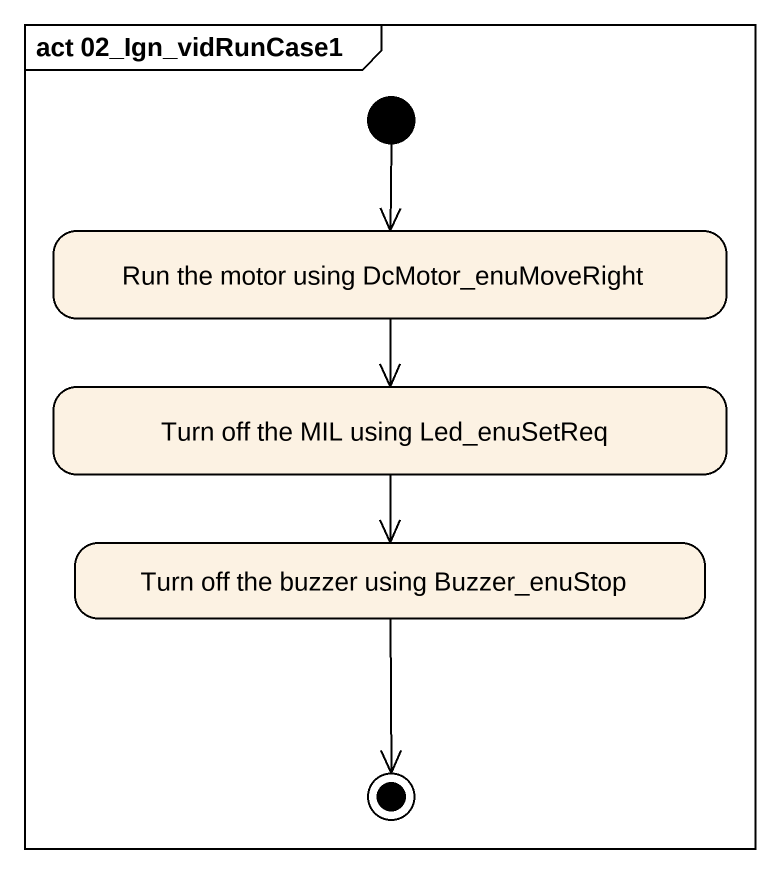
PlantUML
@startuml
mainframe act 02_Ign_vidRunCase1
hide empty description
state "Run the motor using DcMotor_enuMoveRight" as Run_the_motor_using_DcMotor
state "Turn off the MIL using Led_enuSetReq" as Turn_off_the_MIL_using_Led
state "Turn off the buzzer using Buzzer_enuStop" as Turn_off_the_buzzer_using
[*] --> Run_the_motor_using_DcMotor
Run_the_motor_using_DcMotor --> Turn_off_the_MIL_using_Led
Turn_off_the_MIL_using_Led --> Turn_off_the_buzzer_using
Turn_off_the_buzzer_using --> [*]
@enduml
